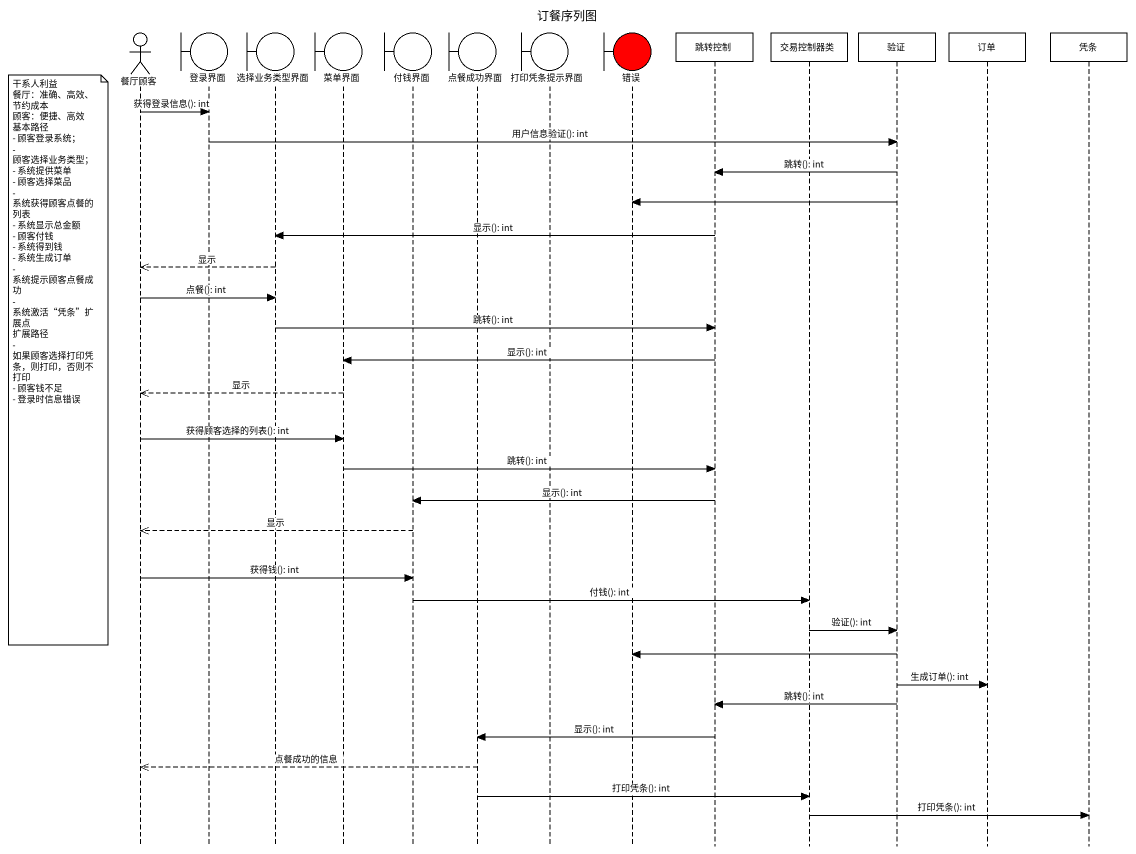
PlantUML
@startuml
title 订餐序列图
hide footbox
actor 餐厅顾客
boundary 登录界面
boundary 选择业务类型界面
boundary 菜单界面
boundary 付钱界面
boundary 点餐成功界面
boundary 打印凭条提示界面
boundary 错误 #FF0000
participant 跳转控制
participant 交易控制器类
participant 验证
participant 订单
participant 凭条

餐厅顾客 -> 登录界面 : 获得登录信息(): int
登录界面 -> 验证 : 用户信息验证(): int
验证 -> 跳转控制 : 跳转(): int
验证 -> 错误
跳转控制 -> 选择业务类型界面 : 显示(): int
选择业务类型界面 -->> 餐厅顾客 : 显示
餐厅顾客 -> 选择业务类型界面 : 点餐(): int
选择业务类型界面 -> 跳转控制 : 跳转(): int
note left of 餐厅顾客
  干系人利益
  餐厅：准确、高效、节约成本
  顾客：便捷、高效
  基本路径
  - 顾客登录系统；
  - 顾客选择业务类型；
  - 系统提供菜单
  - 顾客选择菜品
  - 系统获得顾客点餐的列表
  - 系统显示总金额
  - 顾客付钱
  - 系统得到钱
  - 系统生成订单
  - 系统提示顾客点餐成功
  - 系统激活“凭条”扩展点
  扩展路径
  - 如果顾客选择打印凭条，则打印，否则不打印
  - 顾客钱不足
  - 登录时信息错误
end note
跳转控制 -> 菜单界面 : 显示(): int
菜单界面 -->> 餐厅顾客 : 显示
餐厅顾客 -> 菜单界面 : 获得顾客选择的列表(): int
菜单界面 -> 跳转控制 : 跳转(): int
跳转控制 -> 付钱界面 : 显示(): int
付钱界面 -->> 餐厅顾客 : 显示
餐厅顾客 -> 付钱界面 : 获得钱(): int
付钱界面 -> 交易控制器类 : 付钱(): int
交易控制器类 -> 验证 : 验证(): int
验证 -> 错误
验证 -> 订单 : 生成订单(): int
验证 -> 跳转控制 : 跳转(): int
跳转控制 -> 点餐成功界面 : 显示(): int
点餐成功界面 -->> 餐厅顾客 : 点餐成功的信息
点餐成功界面 -> 交易控制器类 : 打印凭条(): int
交易控制器类 -> 凭条 : 打印凭条(): int
@enduml
